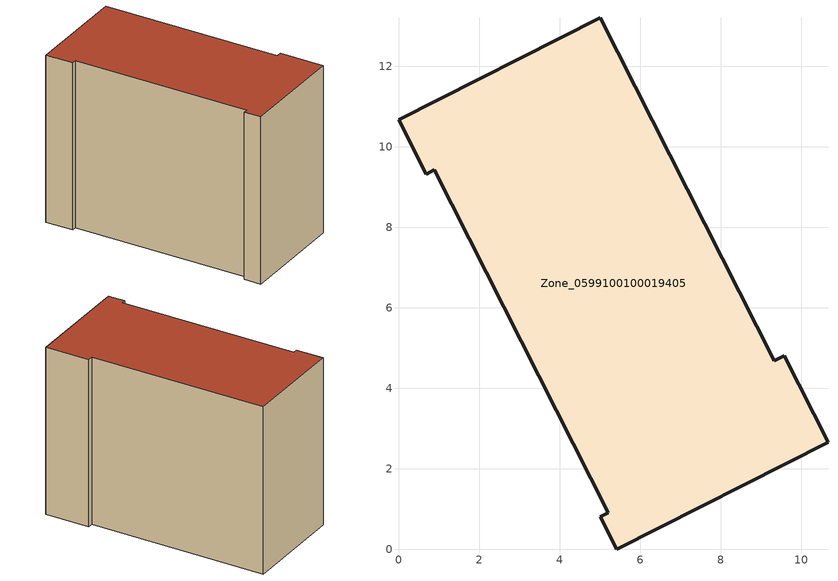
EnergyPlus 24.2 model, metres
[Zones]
Zone_0599100100019405
 floor ground (C_G): 9.58,4.81 10.67,2.66 5.42,0 5.01,0.81 5.21,0.91 0.89,9.43 0.69,9.32 0,10.67 5.02,13.21 9.34,4.68 z3.36
 wall outside (C_F): 10.67,2.66 9.58,4.81 9.34,4.68 5.02,13.21 0,10.67 0.69,9.32 0.89,9.43 5.21,0.91 5.01,0.81 5.42,0 10.67,2.66 z3.36:12.52
 roof outside (C_R): 5.42,0 10.67,2.66 9.58,4.81 9.34,4.68 5.02,13.21 0,10.67 0.69,9.32 0.89,9.43 5.21,0.91 5.01,0.81 z12.52
[BUILDING]
Pand.0599100100019405: North Axis=0; Terrain=City; Loads Convergence Tolerance Value=0.04; Temperature Convergence Tolerance Value=0.4; Solar Distribution=FullExterior; Maximum Number of Warmup Days=25; Minimum Number of Warmup Days=1
[Site:Location]
Rotterdam.The.Hague.AP_ZH_NLD Design_Conditions: Latitude=51.96; Longitude=4.45; Time Zone=1; Elevation=-4.5
[SITE:GROUNDTEMPERATURE:BUILDINGSURFACE]
18, 18, 18, 18, 18, 18, 18, 18, 18, 18, 18, 18
[MATERIAL] Thermal Absorptance=0.9; Solar Absorptance=0.7; Visible Absorptance=0.7
Name | Roughness | Thickness | Conductivity | Density | Specific Heat
G.TI.2015-2018 | MediumSmooth | 0.15 | 0.0428571 | 540 | 1210
F.TI.2015-2018 | Rough | 0.3 | 0.0666667 | 1920 | 840
R.TI.2015-2018 | MediumRough | 0.2 | 0.0333333 | 1500 | 1000
[CONSTRUCTION]
C_G: G.TI.2015-2018
C_F: F.TI.2015-2018
C_R: R.TI.2015-2018
[ZONE]
Zone_0599100100019405: Type=1; Multiplier=1; Ceiling Height=Autocalculate; Volume=Autocalculate; Floor Area=autocalculate; Part of Total Floor Area=Yes
[ZONEINFILTRATION:DESIGNFLOWRATE]
Infil_Zone_0599100100019405: Zone or ZoneList or Space or SpaceList=Zone_0599100100019405; Schedule=AlwaysOn; Design Flow Rate Calculation Method=Flow/Area; Flow Rate per Floor Area=0.0015; Constant Term Coefficient=1; Temperature Term Coefficient=0; Velocity Term Coefficient=0; Velocity Squared Term Coefficient=0
[HVACTEMPLATE:ZONE:IDEALLOADSAIRSYSTEM]
Zone_0599100100019405: Maximum Heating Supply Air Temperature=50; Minimum Cooling Supply Air Temperature=13; Maximum Heating Supply Air Humidity Ratio=0.0156; Minimum Cooling Supply Air Humidity Ratio=0.0077; Heating Limit=NoLimit; Cooling Limit=NoLimit; Dehumidification Control Type=ConstantSensibleHeatRatio; Cooling Sensible Heat Ratio=0.7; Dehumidification Setpoint=60; Humidification Control Type=None; Humidification Setpoint=30; Outdoor Air Method=None; Outdoor Air Flow Rate per Person=0.00944; Outdoor Air Flow Rate per Zone Floor Area=0; Outdoor Air Flow Rate per Zone=0; Demand Controlled Ventilation Type=None; Outdoor Air Economizer Type=NoEconomizer; Heat Recovery Type=None; Sensible Heat Recovery Effectiveness=0.7; Latent Heat Recovery Effectiveness=0.65
[ZONECONTROL:THERMOSTAT]
ThermostatControl_Zone_0599100100019405: Zone or ZoneList=Zone_0599100100019405; Control Type Schedule=DualSetpointControlType; Control 1=Thermostat_Zone_0599100100019405; Temperature Difference Between Cutout And Setpoint=0
[THERMOSTATSETPOINT:DUALSETPOINT]
Thermostat_Zone_0599100100019405: Heating Setpoint Temperature Schedule=HeatingSetpoint_Zone_0599100100019405; Cooling Setpoint Temperature Schedule=CoolingSetpoint_Zone_0599100100019405
[SCHEDULE:COMPACT]
HeatingSetpoint_Zone_0599100100019405: Through: 12/31, For: AllDays, Until: 24:00, 21
CoolingSetpoint_Zone_0599100100019405: Through: 12/31, For: AllDays, Until: 24:00, 24
DualSetpointControlType: Through: 12/31, For: AllDays, Until: 24:00, 4
AlwaysOn: Through: 12/31, For: AllDays, Until: 24:00, 1
